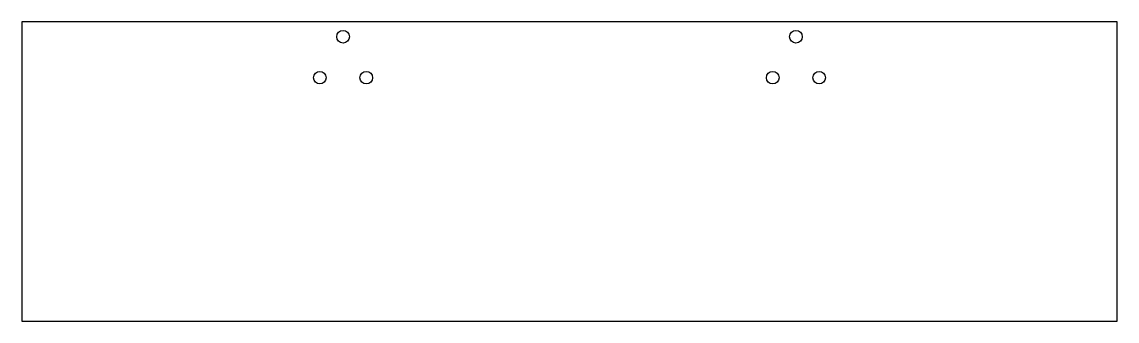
# Model space of a CAD drawing. Header units: millimetres. Extents: x -147 to 148, y -40 to 40.
import ezdxf

# ---------------------------------------------------------------- set-up
doc = ezdxf.new("R2010")
doc.units = ezdxf.units.MM

msp = doc.modelspace()

# ---------------------------------------------------------------- linework, layer by layer
msp.add_lwpolyline([(-147.5, 40.25), (-147.5, -40.25), (147.5, -40.25), (147.5, 40.25)], close=True)
for centre in [(-61, 36.25), (61, 36.25), (-67.25, 25.25), (-54.75, 25.25), (54.75, 25.25), (67.25, 25.25)]:
    msp.add_circle(centre, 1.7)

doc.saveas('drawing.dxf')
